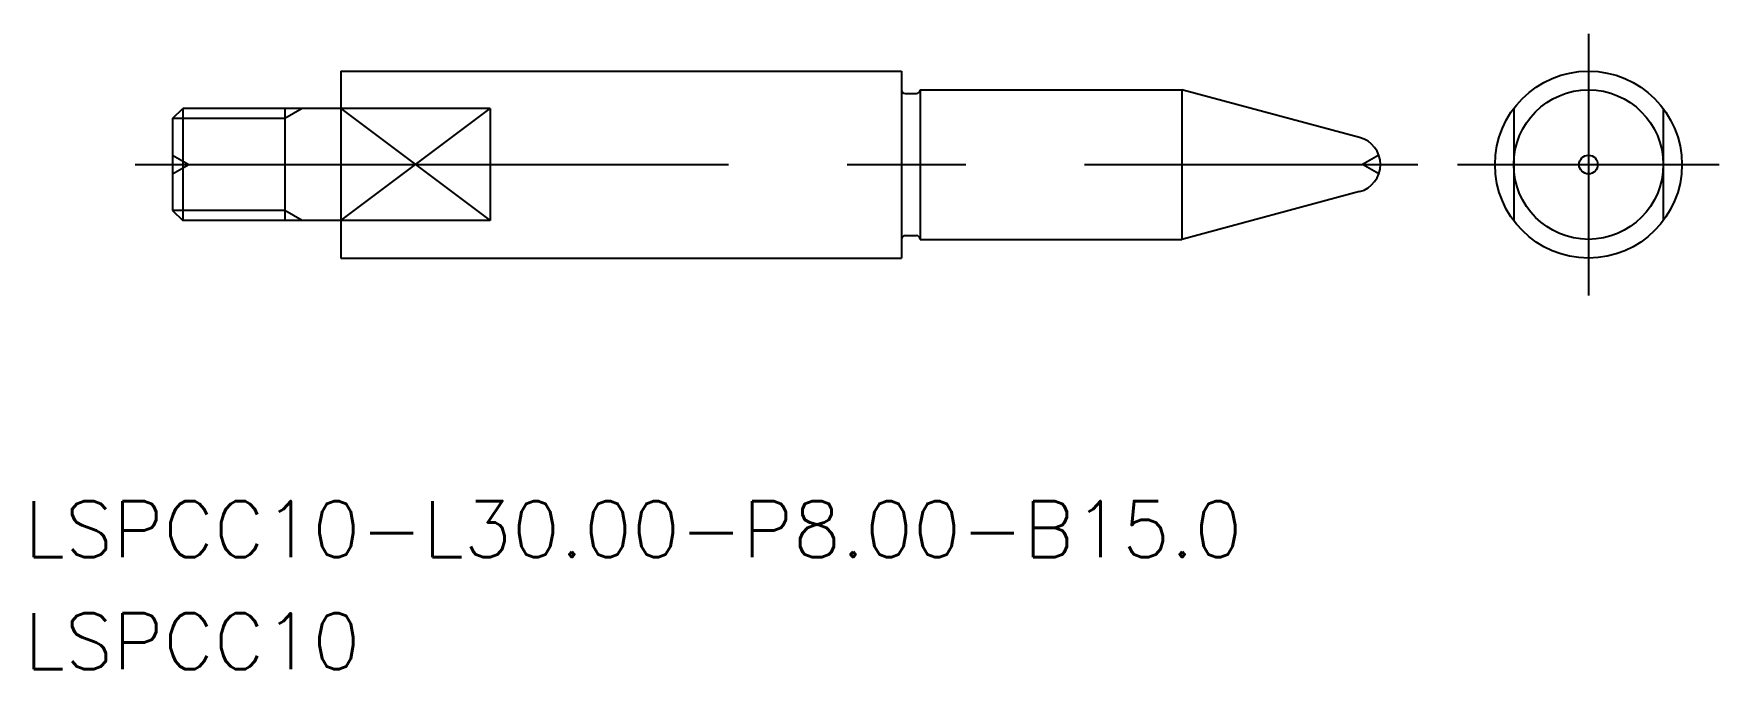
# Model space of a CAD drawing. Extents: x -16.4 to 73.8, y -27 to 7.
import ezdxf

# ---------------------------------------------------------------- set-up
doc = ezdxf.new("R2010")
doc.units = 0
doc.linetypes.add('CENTER', pattern=[50.8, 31.75, -6.35, 6.35, -6.35])
doc.linetypes.add('DASHED', pattern=[19.05, 12.7, -6.35])
doc.layers.get('0').update_dxf_attribs({"linetype": 'CONTINUOUS'})
doc.layers.add('CENTER', color=1, linetype='CENTER')
doc.styles.get("Standard").update_dxf_attribs({"font": 'txt.shx', "height": 3, "bigfont": 'bigfont.shx'})

msp = doc.modelspace()

# ---------------------------------------------------------------- linework, layer by layer
at = {"color": 7, "linetype": 'CONTINUOUS'}
for p, q in [((0, 5), (0, -5)), ((0, 5), (30, 5)), ((30, 5), (30, -5)), ((30.2, 3.8), (30.8, 3.8)), ((31, 4), (45, 4)), ((31, 4), (31, -4)), ((54.521, 1.449), (45, 4)), ((45, 4), (45, -4)), ((-9, 2.458), (-8.459, 3)), ((-8.459, 3), (-8.459, -3)), ((8, 3), (-8.459, 3)), ((-3, 3), (-3, -3)), ((8, 3), (8, -3)), ((-9, 2.458), (-9, -2.459)), ((54.521, -1.449), (45, -4)), ((-9, -2.459), (-8.459, -3)), ((8, -3), (-8.459, -3)), ((30.2, -3.8), (30.8, -3.8)), ((31, -4), (45, -4)), ((0, -5), (30, -5))]:
    msp.add_line(p, q, dxfattribs=at)
at = {"color": 3, "linetype": 'CONTINUOUS'}
for p, q in [((-2.062, 3), (-3, 2.458)), ((0, -3), (8, 3)), ((0, 3), (8, -3)), ((-3, 2.458), (-9, 2.458)), ((-3, -2.459), (-9, -2.459)), ((-2.062, -3), (-3, -2.459))]:
    msp.add_line(p, q, dxfattribs=at)
at = {"color": 3, "linetype": 'DASHED'}
for p, q in [((62.768, 3), (62.768, -3)), ((70.768, 3), (70.768, -3)), ((-9, 0.5), (-8.134, 0)), ((-9, -0.5), (-8.134, 0)), ((55.547, 0.5), (54.681, 0)), ((55.547, -0.5), (54.681, 0))]:
    msp.add_line(p, q, dxfattribs=at)
at = {"color": 7, "linetype": 'CONTINUOUS'}
for radius in [5, 4, 0.5]:
    msp.add_circle((66.768, 0), radius, dxfattribs=at)
for centre, radius, start, end in [((30.2, 4), 0.2, 180, 270), ((30.8, 4), 0.2, 270, 0), ((54.133, 0), 1.5, 285, 75), ((30.2, -4), 0.2, 90, 180), ((30.8, -4), 0.2, 0, 90)]:
    msp.add_arc(centre, radius, start, end, dxfattribs=at)
at = {"layer": 'CENTER', "color": 1, "linetype": 'CENTER'}
for p, q in [((66.768, 7), (66.768, -7)), ((-11, 0), (57.633, 0)), ((59.768, 0), (73.768, 0))]:
    msp.add_line(p, q, dxfattribs=at)

# ---------------------------------------------------------------- texts
at = {"color": 7, "linetype": 'CONTINUOUS'}
for s, p in [('LSPCC10-L30.00-P8.00-B15.0', (-16.946, -21)), ('LSPCC10', (-16.946, -27))]:
    msp.add_text(s, height=3, dxfattribs=at).set_placement(p)

doc.saveas('drawing.dxf')
